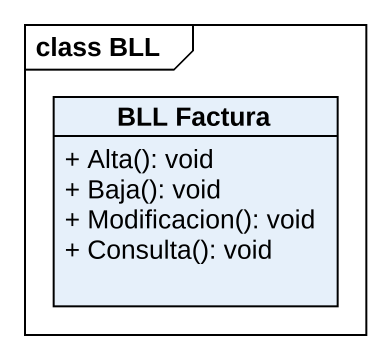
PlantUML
@startuml
mainframe class BLL
hide circle
hide empty members
skinparam classAttributeIconSize 0
class "BLL Factura" as BLL_Factura {
  + Alta(): void
  + Baja(): void
  + Modificacion(): void
  + Consulta(): void
}
@enduml
